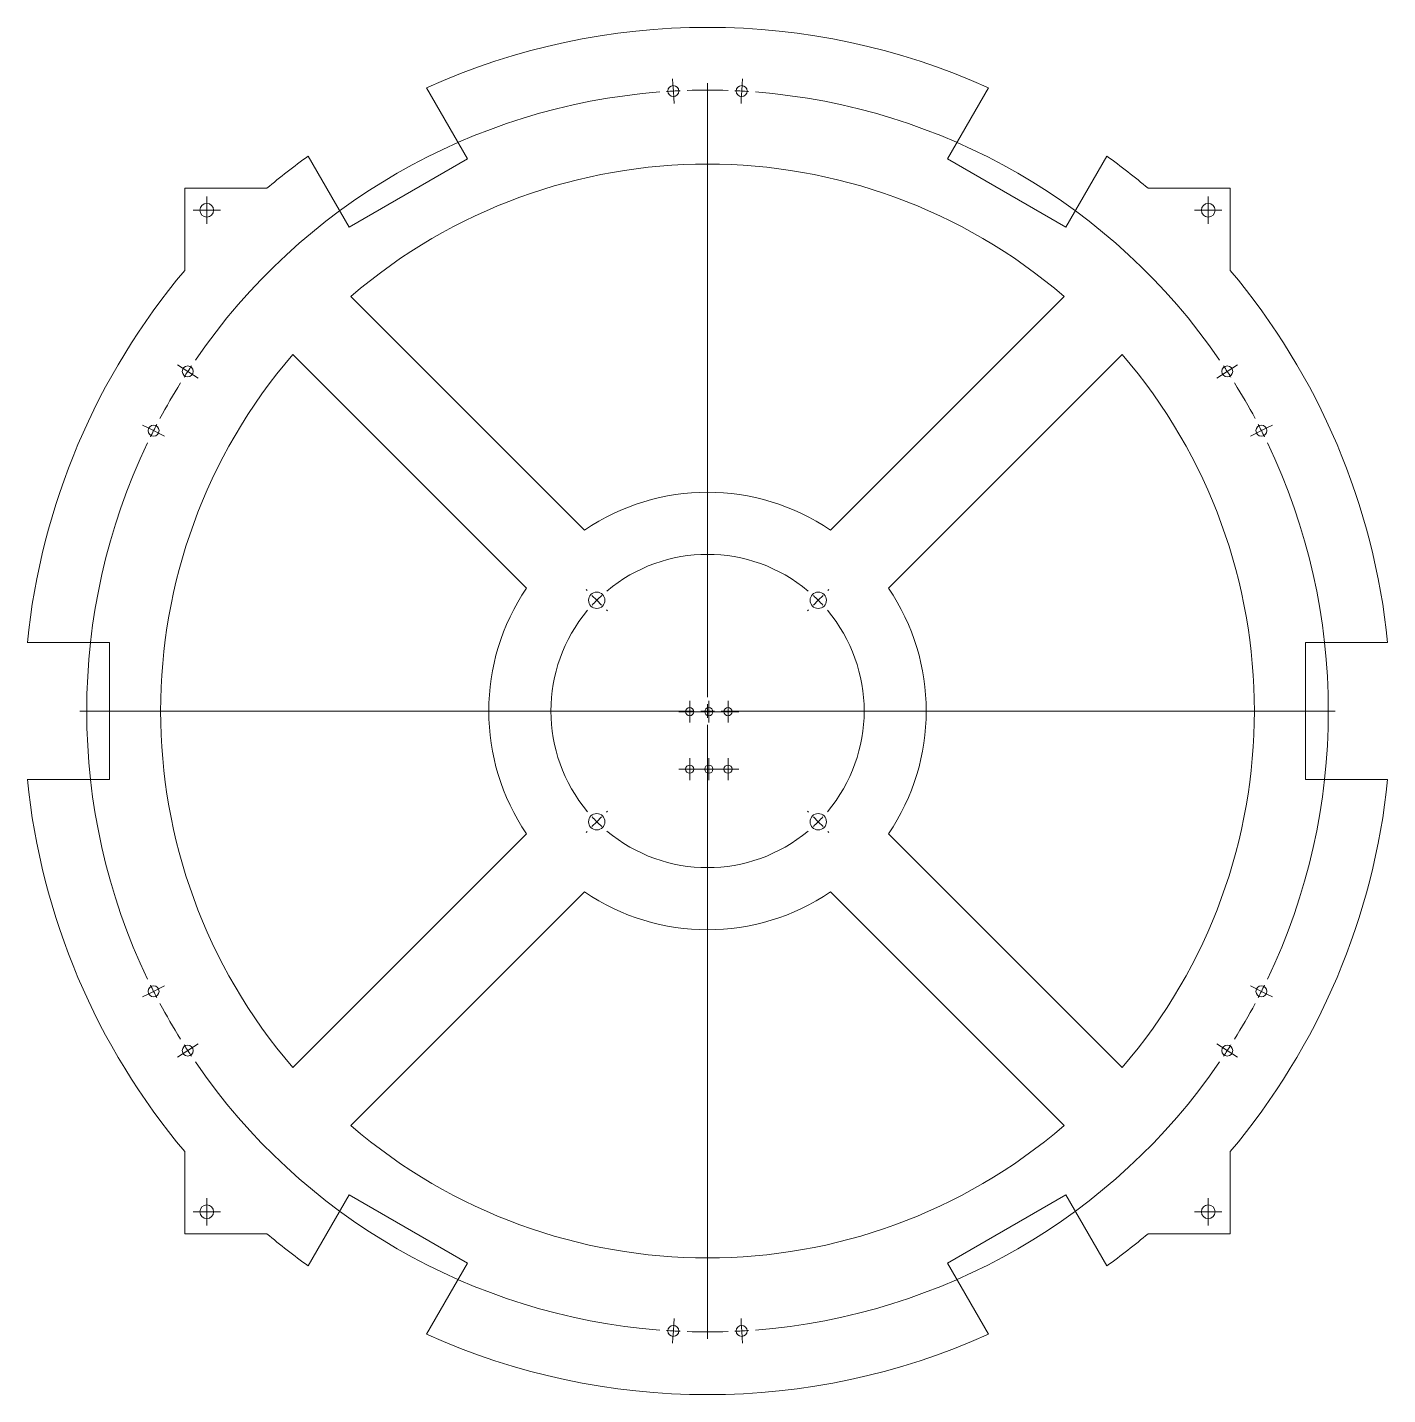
# Model space of a CAD drawing. Header units: millimetres. Extents: x 353 to 850, y 182 to 682.
import ezdxf

# ---------------------------------------------------------------- set-up
doc = ezdxf.new("R2010")
doc.units = ezdxf.units.MM

# ---------------------------------------------------------------- blocks, each defined once
blk = doc.blocks.new('SW_CENTERMARKSYMBOL_0')
at = {"color": 0, "linetype": 'Continuous', "lineweight": 0}
for p, q in [((0, 2.5), (0, 5)), ((-2.5, 0), (-5, 0)), ((0, 0), (-2.5, 0)), ((0, 0), (0, 2.5)), ((0, 0), (0, -2.5)), ((0, 0), (2.5, 0)), ((2.5, 0), (5, 0)), ((0, -2.5), (0, -5))]:
    blk.add_line(p, q, dxfattribs=at)
blk = doc.blocks.new('SW_CENTERMARKSYMBOL_1')
at = {"color": 0, "linetype": 'Continuous', "lineweight": 0}
for p, q in [((0, 2.5), (0, 5)), ((-2.5, 0), (-5, 0)), ((0, 0), (-2.5, 0)), ((0, 0), (0, 2.5)), ((0, 0), (0, -2.5)), ((0, 0), (2.5, 0)), ((2.5, 0), (5, 0)), ((0, -2.5), (0, -5))]:
    blk.add_line(p, q, dxfattribs=at)
blk = doc.blocks.new('SW_CENTERMARKSYMBOL_2')
at = {"color": 0, "linetype": 'Continuous', "lineweight": 0}
for p, q in [((0, 2.5), (0, 5)), ((-2.5, 0), (-5, 0)), ((0, 0), (-2.5, 0)), ((0, 0), (0, 2.5)), ((0, 0), (0, -2.5)), ((0, 0), (2.5, 0)), ((2.5, 0), (5, 0)), ((0, -2.5), (0, -5))]:
    blk.add_line(p, q, dxfattribs=at)
blk = doc.blocks.new('SW_CENTERMARKSYMBOL_3')
at = {"color": 0, "linetype": 'Continuous', "lineweight": 0}
for p, q in [((0, 2.5), (0, 5)), ((-2.5, 0), (-5, 0)), ((0, 0), (-2.5, 0)), ((0, 0), (0, 2.5)), ((0, 0), (0, -2.5)), ((0, 0), (2.5, 0)), ((2.5, 0), (5, 0)), ((0, -2.5), (0, -5))]:
    blk.add_line(p, q, dxfattribs=at)
blk = doc.blocks.new('SW_CENTERMARKSYMBOL_4')
at = {"color": 0, "linetype": 'Continuous', "lineweight": 0}
for p, q in [((-215.21, 126.67), (-215.32, 128.67)), ((-215.07, 124.17), (-215.21, 126.67)), ((-202.57, -97.52), (-202.57, 127.02)), ((-190.07, 124.17), (-189.94, 126.67)), ((-189.94, 126.67), (-189.83, 128.67)), ((-215.07, 124.17), (-214.94, 121.68)), ((-214.94, 121.68), (-214.83, 119.68)), ((-190.21, 121.68), (-190.32, 119.68)), ((-190.07, 124.17), (-190.21, 121.68)), ((-394.74, 23.02), (-396.42, 24.11)), ((-392.65, 21.65), (-394.74, 23.02)), ((-392.65, 21.65), (-390.56, 20.28)), ((-390.56, 20.28), (-388.88, 19.19)), ((-14.59, 20.28), (-16.27, 19.19)), ((-12.5, 21.65), (-14.59, 20.28)), ((-12.5, 21.65), (-10.41, 23.02)), ((-10.41, 23.02), (-8.73, 24.11)), ((-407.38, 1.13), (-409.16, 2.03)), ((-405.15, 0), (-407.38, 1.13)), ((-405.15, 0), (-402.92, -1.13)), ((0, 0), (-2.23, -1.13)), ((0, 0), (2.23, 1.13)), ((2.23, 1.13), (4.02, 2.03)), ((-402.92, -1.13), (-401.13, -2.03)), ((-2.23, -1.13), (-4.02, -2.03)), ((-246.61, -58.49), (-246.96, -58.13)), ((-158.54, -58.49), (-158.18, -58.13)), ((-243.07, -62.02), (-244.84, -60.25)), ((-243.07, -62.02), (-241.31, -63.79)), ((-162.07, -62.02), (-163.84, -63.79)), ((-162.07, -62.02), (-160.31, -60.25)), ((-239.54, -65.56), (-239.18, -65.91)), ((-165.61, -65.56), (-165.96, -65.91)), ((-207.57, -102.52), (-432.11, -102.52)), ((-202.57, -102.52), (-205.07, -102.52)), ((-202.57, -102.52), (-202.57, -100.02)), ((-202.57, -102.52), (-202.57, -105.02)), ((-202.57, -102.52), (-200.07, -102.52)), ((-197.57, -102.52), (26.97, -102.52)), ((-202.57, -107.52), (-202.57, -332.06)), ((-239.54, -139.49), (-239.18, -139.13)), ((-165.61, -139.49), (-165.96, -139.13)), ((-243.07, -143.02), (-244.84, -144.79)), ((-243.07, -143.02), (-241.31, -141.25)), ((-162.07, -143.02), (-163.84, -141.25)), ((-162.07, -143.02), (-160.31, -144.79)), ((-246.61, -146.56), (-246.96, -146.91)), ((-158.54, -146.56), (-158.18, -146.91)), ((-405.15, -205.04), (-402.92, -203.92)), ((-402.92, -203.92), (-401.13, -203.01)), ((-2.23, -203.92), (-4.02, -203.01)), ((0, -205.04), (-2.23, -203.92)), ((-407.38, -206.17), (-409.16, -207.08)), ((-405.15, -205.04), (-407.38, -206.17)), ((0, -205.04), (2.23, -206.17)), ((2.23, -206.17), (4.02, -207.08)), ((-390.56, -225.33), (-388.88, -224.23)), ((-14.59, -225.33), (-16.27, -224.23)), ((-394.74, -228.06), (-396.42, -229.16)), ((-392.65, -226.7), (-394.74, -228.06)), ((-392.65, -226.7), (-390.56, -225.33)), ((-12.5, -226.7), (-14.59, -225.33)), ((-12.5, -226.7), (-10.41, -228.06)), ((-10.41, -228.06), (-8.73, -229.16)), ((-214.94, -326.72), (-214.83, -324.72)), ((-190.21, -326.72), (-190.32, -324.72)), ((-215.07, -329.22), (-215.21, -331.71)), ((-215.07, -329.22), (-214.94, -326.72)), ((-190.07, -329.22), (-190.21, -326.72)), ((-190.07, -329.22), (-189.94, -331.71)), ((-215.21, -331.71), (-215.32, -333.71)), ((-189.94, -331.71), (-189.83, -333.71))]:
    blk.add_line(p, q, dxfattribs=at)
for radius, start, end in [(227.04, 94.4179, 145.5821), (227.04, 93.1561, 93.787), (227.04, 92.5252, 93.1561), (227.04, 88.1057, 91.8943), (227.04, 86.8439, 87.4748), (227.04, 86.213, 86.8439), (227.04, 34.4179, 85.5821), (227.04, 146.8439, 147.4748), (227.04, 146.213, 146.8439), (227.04, 33.1561, 33.787), (227.04, 32.5252, 33.1561), (227.04, 148.1057, 151.8943), (227.04, 28.1057, 31.8943), (227.04, 153.1561, 153.787), (227.04, 152.5252, 153.1561), (227.04, 26.8439, 27.4748), (227.04, 154.4179, 205.5821), (227.04, 26.213, 26.8439), (227.04, 334.4179, 25.5821), (57.28, 50.0018, 129.9982), (57.28, 135, 137.5009), (57.28, 132.4991, 135), (57.28, 45, 47.5009), (57.28, 42.4991, 45), (57.28, 140.0018, 219.9982), (57.28, 320.0018, 39.9982), (57.28, 222.4991, 225), (57.28, 225, 227.5009), (57.28, 312.4991, 315), (57.28, 315, 317.5009), (57.28, 230.0018, 309.9982), (227.04, 206.213, 206.8439), (227.04, 333.1561, 333.787), (227.04, 206.8439, 207.4748), (227.04, 208.1057, 211.8943), (227.04, 328.1057, 331.8943), (227.04, 332.5252, 333.1561), (227.04, 212.5252, 213.1561), (227.04, 326.8439, 327.4748), (227.04, 213.1561, 213.787), (227.04, 326.213, 326.8439), (227.04, 214.4179, 265.5821), (227.04, 274.4179, 325.5821), (227.04, 266.213, 266.8439), (227.04, 266.8439, 267.4748), (227.04, 268.1057, 271.8943), (227.04, 272.5252, 273.1561), (227.04, 273.1561, 273.787)]:
    blk.add_arc((-202.57, -102.52), radius, start, end, dxfattribs=at)
blk = doc.blocks.new('SW_CENTERMARKSYMBOL_5')
at = {"color": 0, "linetype": 'Continuous', "lineweight": 0}
for p, q in [((-2.5, 0), (-4, 0)), ((0, 0), (-2.5, 0)), ((0, 2.5), (0, 4)), ((0, 0), (0, 2.5)), ((0, 0), (0, -2.5)), ((0, 0), (2.5, 0)), ((2.5, 0), (4, 0)), ((0, -2.5), (0, -4))]:
    blk.add_line(p, q, dxfattribs=at)
blk = doc.blocks.new('SW_CENTERMARKSYMBOL_6')
at = {"color": 0, "linetype": 'Continuous', "lineweight": 0}
for p, q in [((-2.5, 0), (-4, 0)), ((0, 0), (-2.5, 0)), ((0, 2.5), (0, 4)), ((0, 0), (0, 2.5)), ((0, 0), (0, -2.5)), ((0, 0), (2.5, 0)), ((2.5, 0), (4, 0)), ((0, -2.5), (0, -4))]:
    blk.add_line(p, q, dxfattribs=at)
blk = doc.blocks.new('SW_CENTERMARKSYMBOL_7')
at = {"color": 0, "linetype": 'Continuous', "lineweight": 0}
for p, q in [((-2.5, 0), (-4, 0)), ((0, 0), (-2.5, 0)), ((0, 2.5), (0, 4)), ((0, 0), (0, 2.5)), ((0, 0), (0, -2.5)), ((0, 0), (2.5, 0)), ((2.5, 0), (4, 0)), ((0, -2.5), (0, -4))]:
    blk.add_line(p, q, dxfattribs=at)
blk = doc.blocks.new('SW_CENTERMARKSYMBOL_8')
at = {"color": 0, "linetype": 'Continuous', "lineweight": 0}
for p, q in [((-2.5, 0), (-4, 0)), ((0, 0), (-2.5, 0)), ((0, 2.5), (0, 4)), ((0, 0), (0, 2.5)), ((0, 0), (0, -2.5)), ((0, 0), (2.5, 0)), ((2.5, 0), (4, 0)), ((0, -2.5), (0, -4))]:
    blk.add_line(p, q, dxfattribs=at)
blk = doc.blocks.new('SW_CENTERMARKSYMBOL_9')
at = {"color": 0, "linetype": 'Continuous', "lineweight": 0}
for p, q in [((-2.5, 0), (-4, 0)), ((0, 0), (-2.5, 0)), ((0, 2.5), (0, 4)), ((0, 0), (0, 2.5)), ((0, 0), (0, -2.5)), ((0, 0), (2.5, 0)), ((2.5, 0), (4, 0)), ((0, -2.5), (0, -4))]:
    blk.add_line(p, q, dxfattribs=at)
blk = doc.blocks.new('SW_CENTERMARKSYMBOL_10')
at = {"color": 0, "linetype": 'Continuous', "lineweight": 0}
for p, q in [((-2.5, 0), (-4, 0)), ((0, 0), (-2.5, 0)), ((0, 2.5), (0, 4)), ((0, 0), (0, 2.5)), ((0, 0), (0, -2.5)), ((0, 0), (2.5, 0)), ((2.5, 0), (4, 0)), ((0, -2.5), (0, -4))]:
    blk.add_line(p, q, dxfattribs=at)

msp = doc.modelspace()

# ---------------------------------------------------------------- linework, layer by layer
at = {"color": 7, "linetype": 'Continuous', "lineweight": 15}
for p, q in [((498.55, 660.41), (513.55, 634.43)), ((688.99, 634.43), (703.99, 660.41)), ((470.25, 609.43), (455.25, 635.41)), ((747.3, 635.41), (732.3, 609.43)), ((513.55, 634.43), (470.25, 609.43)), ((732.3, 609.43), (688.99, 634.43)), ((410.13, 623.63), (410.13, 593.63)), ((440.13, 623.63), (410.13, 623.63)), ((792.41, 623.63), (762.41, 623.63)), ((792.41, 593.63), (792.41, 623.63)), ((470.85, 584.12), (556.31, 498.66)), ((646.23, 498.66), (731.69, 584.12)), ((535.1, 477.45), (449.64, 562.91)), ((752.9, 562.91), (667.44, 477.45)), ((352.52, 457.49), (382.52, 457.49)), ((382.52, 457.49), (382.52, 407.49)), ((820.02, 407.49), (820.02, 457.49)), ((820.02, 457.49), (850.02, 457.49)), ((382.52, 407.49), (352.52, 407.49)), ((850.02, 407.49), (820.02, 407.49)), ((449.64, 302.08), (535.1, 387.53)), ((667.44, 387.53), (752.9, 302.08)), ((556.31, 366.32), (470.85, 280.86)), ((731.69, 280.86), (646.23, 366.32)), ((410.13, 271.35), (410.13, 241.35)), ((792.41, 241.35), (792.41, 271.35)), ((455.25, 229.57), (470.25, 255.55)), ((470.25, 255.55), (513.55, 230.55)), ((688.99, 230.55), (732.3, 255.55)), ((732.3, 255.55), (747.3, 229.57)), ((410.13, 241.35), (440.13, 241.35)), ((762.41, 241.35), (792.41, 241.35)), ((513.55, 230.55), (498.55, 204.57)), ((703.99, 204.57), (688.99, 230.55))]:
    msp.add_line(p, q, dxfattribs=at)
for centre, radius in [((588.77, 659.19), 2), ((588.77, 659.19), 2), ((613.77, 659.19), 2), ((613.77, 659.19), 2), ((418.13, 615.63), 2.5), ((418.13, 615.63), 2.5), ((784.41, 615.63), 2.5), ((784.41, 615.63), 2.5), ((411.2, 556.67), 2), ((411.2, 556.67), 2), ((791.35, 556.67), 2), ((791.35, 556.67), 2), ((398.7, 535.01), 2), ((398.7, 535.01), 2), ((803.85, 535.01), 2), ((803.85, 535.01), 2), ((560.77, 472.99), 3), ((560.77, 472.99), 3), ((641.77, 472.99), 3), ((641.77, 472.99), 3), ((594.77, 432.24), 1.5), ((594.77, 432.24), 1.5), ((601.77, 432.24), 1.5), ((601.77, 432.24), 1.5), ((608.77, 432.24), 1.5), ((608.77, 432.24), 1.5), ((594.77, 411.24), 1.5), ((594.77, 411.24), 1.5), ((601.77, 411.24), 1.5), ((601.77, 411.24), 1.5), ((608.77, 411.24), 1.5), ((608.77, 411.24), 1.5), ((560.77, 391.99), 3), ((560.77, 391.99), 3), ((641.77, 391.99), 3), ((641.77, 391.99), 3), ((398.7, 329.97), 2), ((398.7, 329.97), 2), ((803.85, 329.97), 2), ((803.85, 329.97), 2), ((411.2, 308.32), 2), ((411.2, 308.32), 2), ((791.35, 308.32), 2), ((791.35, 308.32), 2), ((418.13, 249.35), 2.5), ((418.13, 249.35), 2.5), ((784.41, 249.35), 2.5), ((784.41, 249.35), 2.5), ((588.77, 205.8), 2), ((588.77, 205.8), 2), ((613.77, 205.8), 2), ((613.77, 205.8), 2)]:
    msp.add_circle(centre, radius, dxfattribs=at)
for radius, start, end in [(250, 65.7392, 114.2608), (250, 65.7392, 114.2608), (250, 125.7392, 130.1324), (250, 125.7392, 130.1324), (250, 49.8676, 54.2608), (250, 49.8676, 54.2608), (200, 49.3012, 130.6988), (200, 49.3012, 130.6988), (250, 139.8676, 174.2608), (250, 139.8676, 174.2608), (250, 5.7392, 40.1324), (250, 5.7392, 40.1324), (200, 139.3012, 220.6988), (200, 139.3012, 220.6988), (200, 319.3012, 40.6988), (200, 319.3012, 40.6988), (80, 55.8069, 124.1931), (80, 55.8069, 124.1931), (80, 145.8069, 214.1931), (80, 145.8069, 214.1931), (80, 325.8069, 34.1931), (80, 325.8069, 34.1931), (250, 185.7392, 220.1324), (250, 185.7392, 220.1324), (250, 319.8676, 354.2608), (250, 319.8676, 354.2608), (80, 235.8069, 304.1931), (80, 235.8069, 304.1931), (200, 229.3012, 310.6988), (200, 229.3012, 310.6988), (250, 229.8676, 234.2608), (250, 229.8676, 234.2608), (250, 305.7392, 310.1324), (250, 305.7392, 310.1324), (250, 245.7392, 294.2608), (250, 245.7392, 294.2608)]:
    msp.add_arc((601.27, 432.49), radius, start, end, dxfattribs=at)

# ---------------------------------------------------------------- block references
at = {"color": 7, "linetype": 'Continuous', "lineweight": 0}
for name, p in [('SW_CENTERMARKSYMBOL_4', (803.85, 535.01)), ('SW_CENTERMARKSYMBOL_1', (418.13, 615.63)), ('SW_CENTERMARKSYMBOL_2', (784.41, 615.63)), ('SW_CENTERMARKSYMBOL_8', (594.77, 432.24)), ('SW_CENTERMARKSYMBOL_5', (601.77, 432.24)), ('SW_CENTERMARKSYMBOL_7', (608.77, 432.24)), ('SW_CENTERMARKSYMBOL_9', (594.77, 411.24)), ('SW_CENTERMARKSYMBOL_6', (601.77, 411.24)), ('SW_CENTERMARKSYMBOL_10', (608.77, 411.24)), ('SW_CENTERMARKSYMBOL_0', (418.13, 249.35)), ('SW_CENTERMARKSYMBOL_3', (784.41, 249.35))]:
    msp.add_blockref(name, p, dxfattribs=at)

doc.saveas('drawing.dxf')
